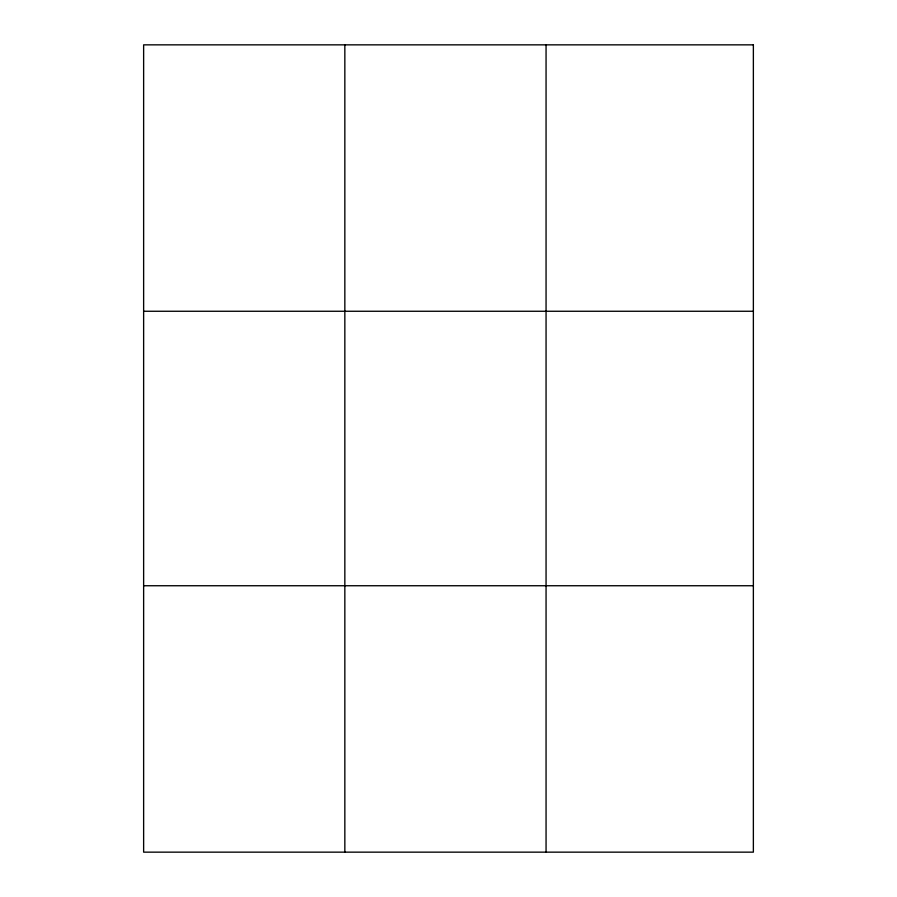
<?xml version="1.0" encoding="UTF-8"?>
<svg xmlns="http://www.w3.org/2000/svg" width="897" height="897" viewBox="0 0 897 897"><rect width="100%" height="100%" fill="white"/><g stroke="black" fill="none" stroke-linecap="round" stroke-linejoin="round"><path stroke-width="1.35" d="M344.84 44.85L344.84 852.15M546.06 44.85L546.06 852.15M143.632 311.259L753.368 311.259M143.632 585.741L753.368 585.741M753.368 44.85L753.368 852.15L143.632 852.15L143.632 44.85L753.368 44.85"/></g></svg>
